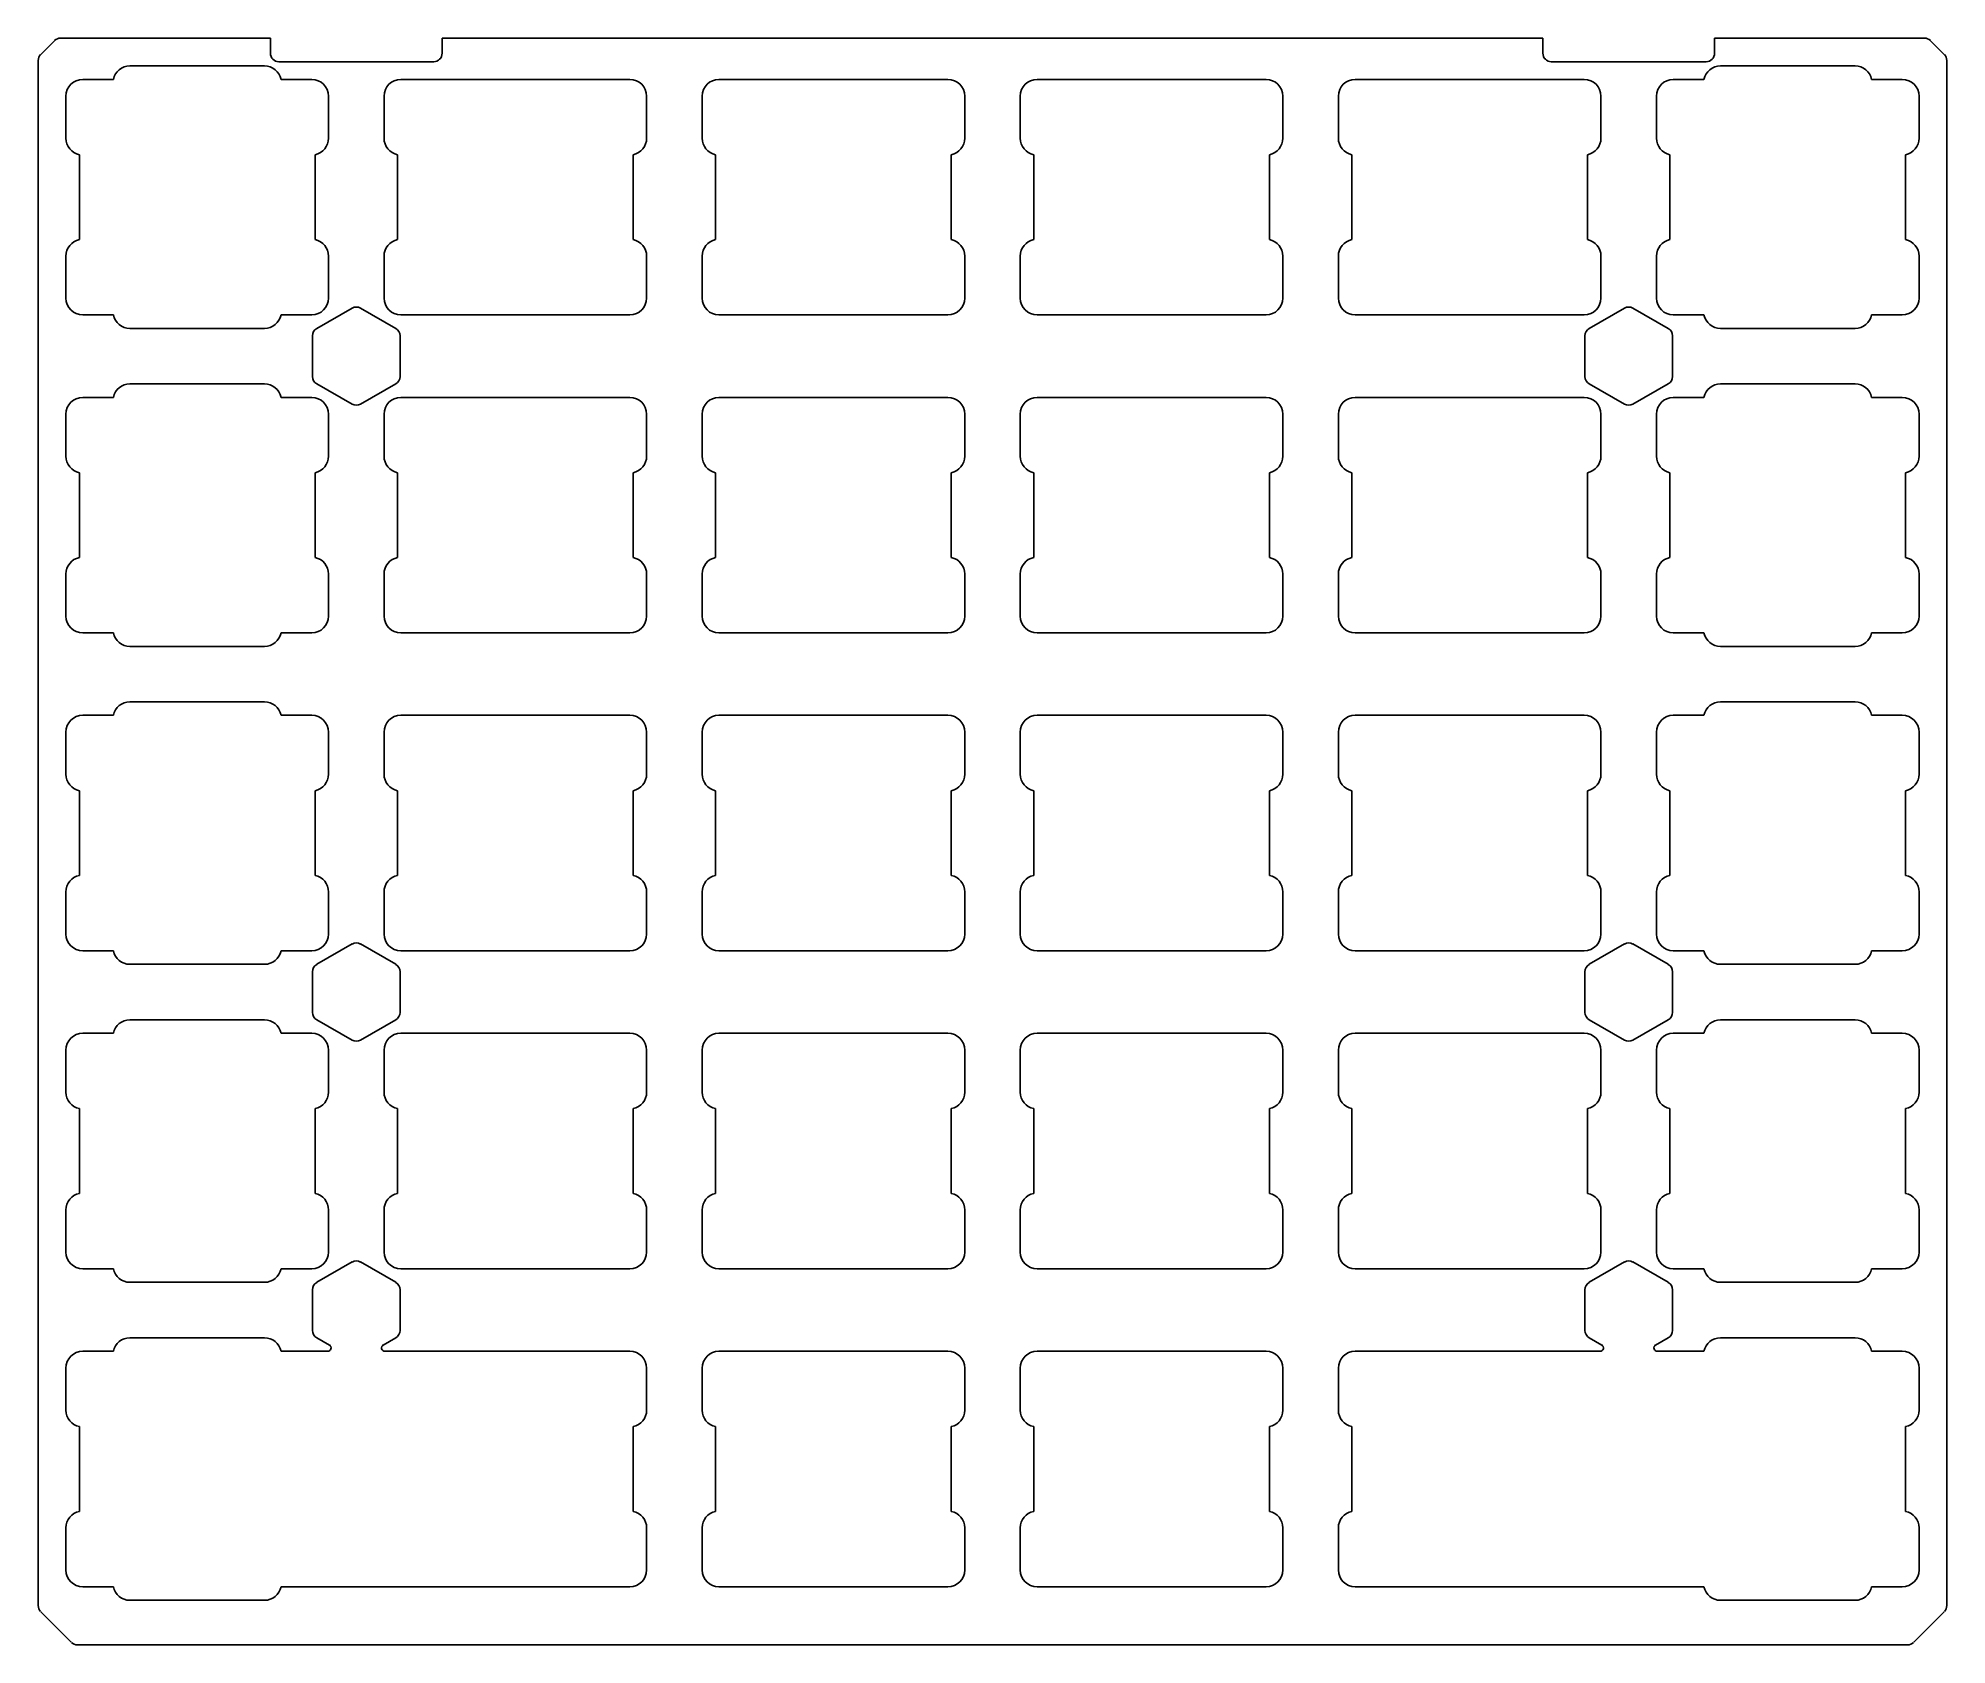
# Model space of a CAD drawing. Header units: millimetres. Extents: x -57 to 57, y -58 to 38.
import ezdxf

# ---------------------------------------------------------------- set-up
doc = ezdxf.new("R2010")
doc.units = ezdxf.units.MM

msp = doc.modelspace()

# ---------------------------------------------------------------- linework, layer by layer
at = {"color": 7, "linetype": 'Continuous', "lineweight": 25}
for p, q in [((-55.73, 37.65), (-56.55, 36.83)), ((-42.9, 37.8), (-55.37, 37.8)), ((-42.9, 36.9), (-42.9, 37.8)), ((32.7, 37.8), (-32.7, 37.8)), ((-32.7, 37.8), (-32.7, 36.9)), ((32.7, 36.9), (32.7, 37.8)), ((55.37, 37.8), (42.9, 37.8)), ((42.9, 37.8), (42.9, 36.9)), ((56.55, 36.83), (55.73, 37.65)), ((-56.7, 36.47), (-56.7, -55.37)), ((-33.2, 36.4), (-42.4, 36.4)), ((42.4, 36.4), (33.2, 36.4)), ((56.7, -55.37), (56.7, 36.47)), ((-52.23, 35.35), (-54.05, 35.35)), ((-51.25, 36.15), (-43.25, 36.15)), ((-40.45, 35.35), (-42.27, 35.35)), ((-21.55, 35.35), (-35.15, 35.35)), ((-2.65, 35.35), (-16.25, 35.35)), ((16.25, 35.35), (2.65, 35.35)), ((35.15, 35.35), (21.55, 35.35)), ((42.27, 35.35), (40.45, 35.35)), ((43.25, 36.15), (51.25, 36.15)), ((54.05, 35.35), (52.23, 35.35)), ((-55.05, 34.35), (-55.05, 31.85)), ((-39.45, 31.85), (-39.45, 34.35)), ((-36.15, 34.35), (-36.15, 31.85)), ((-20.55, 31.85), (-20.55, 34.35)), ((-17.25, 34.35), (-17.25, 31.85)), ((-1.65, 31.85), (-1.65, 34.35)), ((1.65, 34.35), (1.65, 31.85)), ((17.25, 31.85), (17.25, 34.35)), ((20.55, 34.35), (20.55, 31.85)), ((36.15, 31.85), (36.15, 34.35)), ((39.45, 34.35), (39.45, 31.85)), ((55.05, 31.85), (55.05, 34.35)), ((-54.25, 30.87), (-54.25, 25.83)), ((-40.25, 25.83), (-40.25, 30.87)), ((-35.35, 30.87), (-35.35, 25.83)), ((-21.35, 25.83), (-21.35, 30.87)), ((-16.45, 30.87), (-16.45, 25.83)), ((-2.45, 25.83), (-2.45, 30.87)), ((2.45, 30.87), (2.45, 25.83)), ((16.45, 25.83), (16.45, 30.87)), ((21.35, 30.87), (21.35, 25.83)), ((35.35, 25.83), (35.35, 30.87)), ((40.25, 30.87), (40.25, 25.83)), ((54.25, 25.83), (54.25, 30.87)), ((-55.05, 24.85), (-55.05, 22.35)), ((-39.45, 22.35), (-39.45, 24.85)), ((-36.15, 24.85), (-36.15, 22.35)), ((-20.55, 22.35), (-20.55, 24.85)), ((-17.25, 24.85), (-17.25, 22.35)), ((-1.65, 22.35), (-1.65, 24.85)), ((1.65, 24.85), (1.65, 22.35)), ((17.25, 22.35), (17.25, 24.85)), ((20.55, 24.85), (20.55, 22.35)), ((36.15, 22.35), (36.15, 24.85)), ((39.45, 24.85), (39.45, 22.35)), ((55.05, 22.35), (55.05, 24.85)), ((-38.05, 21.76), (-40.15, 20.55)), ((-35.45, 20.55), (-37.55, 21.76)), ((37.55, 21.76), (35.45, 20.55)), ((40.15, 20.55), (38.05, 21.76)), ((-54.05, 21.35), (-52.23, 21.35)), ((-43.25, 20.55), (-51.25, 20.55)), ((-42.27, 21.35), (-40.45, 21.35)), ((-35.15, 21.35), (-21.55, 21.35)), ((-16.25, 21.35), (-2.65, 21.35)), ((2.65, 21.35), (16.25, 21.35)), ((21.55, 21.35), (35.15, 21.35)), ((40.45, 21.35), (42.27, 21.35)), ((51.25, 20.55), (43.25, 20.55)), ((52.23, 21.35), (54.05, 21.35)), ((-40.4, 20.11), (-40.4, 17.69)), ((-35.2, 17.69), (-35.2, 20.11)), ((35.2, 20.11), (35.2, 17.69)), ((40.4, 17.69), (40.4, 20.11)), ((-51.25, 17.25), (-43.25, 17.25)), ((-40.15, 17.25), (-38.05, 16.04)), ((-37.55, 16.04), (-35.45, 17.25)), ((35.45, 17.25), (37.55, 16.04)), ((38.05, 16.04), (40.15, 17.25)), ((43.25, 17.25), (51.25, 17.25)), ((-52.23, 16.45), (-54.05, 16.45)), ((-40.45, 16.45), (-42.27, 16.45)), ((-21.55, 16.45), (-35.15, 16.45)), ((-2.65, 16.45), (-16.25, 16.45)), ((16.25, 16.45), (2.65, 16.45)), ((35.15, 16.45), (21.55, 16.45)), ((42.27, 16.45), (40.45, 16.45)), ((54.05, 16.45), (52.23, 16.45)), ((-55.05, 15.45), (-55.05, 12.95)), ((-39.45, 12.95), (-39.45, 15.45)), ((-36.15, 15.45), (-36.15, 12.95)), ((-20.55, 12.95), (-20.55, 15.45)), ((-17.25, 15.45), (-17.25, 12.95)), ((-1.65, 12.95), (-1.65, 15.45)), ((1.65, 15.45), (1.65, 12.95)), ((17.25, 12.95), (17.25, 15.45)), ((20.55, 15.45), (20.55, 12.95)), ((36.15, 12.95), (36.15, 15.45)), ((39.45, 15.45), (39.45, 12.95)), ((55.05, 12.95), (55.05, 15.45)), ((-54.25, 11.97), (-54.25, 6.93)), ((-40.25, 6.93), (-40.25, 11.97)), ((-35.35, 11.97), (-35.35, 6.93)), ((-21.35, 6.93), (-21.35, 11.97)), ((-16.45, 11.97), (-16.45, 6.93)), ((-2.45, 6.93), (-2.45, 11.97)), ((2.45, 11.97), (2.45, 6.93)), ((16.45, 6.93), (16.45, 11.97)), ((21.35, 11.97), (21.35, 6.93)), ((35.35, 6.93), (35.35, 11.97)), ((40.25, 11.97), (40.25, 6.93)), ((54.25, 6.93), (54.25, 11.97)), ((-55.05, 5.95), (-55.05, 3.45)), ((-39.45, 3.45), (-39.45, 5.95)), ((-36.15, 5.95), (-36.15, 3.45)), ((-20.55, 3.45), (-20.55, 5.95)), ((-17.25, 5.95), (-17.25, 3.45)), ((-1.65, 3.45), (-1.65, 5.95)), ((1.65, 5.95), (1.65, 3.45)), ((17.25, 3.45), (17.25, 5.95)), ((20.55, 5.95), (20.55, 3.45)), ((36.15, 3.45), (36.15, 5.95)), ((39.45, 5.95), (39.45, 3.45)), ((55.05, 3.45), (55.05, 5.95)), ((-54.05, 2.45), (-52.23, 2.45)), ((-42.27, 2.45), (-40.45, 2.45)), ((-35.15, 2.45), (-21.55, 2.45)), ((-16.25, 2.45), (-2.65, 2.45)), ((2.65, 2.45), (16.25, 2.45)), ((21.55, 2.45), (35.15, 2.45)), ((40.45, 2.45), (42.27, 2.45)), ((52.23, 2.45), (54.05, 2.45)), ((-43.25, 1.65), (-51.25, 1.65)), ((51.25, 1.65), (43.25, 1.65)), ((-51.25, -1.65), (-43.25, -1.65)), ((43.25, -1.65), (51.25, -1.65)), ((-52.23, -2.45), (-54.05, -2.45)), ((-40.45, -2.45), (-42.27, -2.45)), ((-21.55, -2.45), (-35.15, -2.45)), ((-2.65, -2.45), (-16.25, -2.45)), ((16.25, -2.45), (2.65, -2.45)), ((35.15, -2.45), (21.55, -2.45)), ((42.27, -2.45), (40.45, -2.45)), ((54.05, -2.45), (52.23, -2.45)), ((-55.05, -3.45), (-55.05, -5.95)), ((-39.45, -5.95), (-39.45, -3.45)), ((-36.15, -3.45), (-36.15, -5.95)), ((-20.55, -5.95), (-20.55, -3.45)), ((-17.25, -3.45), (-17.25, -5.95)), ((-1.65, -5.95), (-1.65, -3.45)), ((1.65, -3.45), (1.65, -5.95)), ((17.25, -5.95), (17.25, -3.45)), ((20.55, -3.45), (20.55, -5.95)), ((36.15, -5.95), (36.15, -3.45)), ((39.45, -3.45), (39.45, -5.95)), ((55.05, -5.95), (55.05, -3.45)), ((-54.25, -6.93), (-54.25, -11.97)), ((-40.25, -11.97), (-40.25, -6.93)), ((-35.35, -6.93), (-35.35, -11.97)), ((-21.35, -11.97), (-21.35, -6.93)), ((-16.45, -6.93), (-16.45, -11.97)), ((-2.45, -11.97), (-2.45, -6.93)), ((2.45, -6.93), (2.45, -11.97)), ((16.45, -11.97), (16.45, -6.93)), ((21.35, -6.93), (21.35, -11.97)), ((35.35, -11.97), (35.35, -6.93)), ((40.25, -6.93), (40.25, -11.97)), ((54.25, -11.97), (54.25, -6.93)), ((-55.05, -12.95), (-55.05, -15.45)), ((-39.45, -15.45), (-39.45, -12.95)), ((-36.15, -12.95), (-36.15, -15.45)), ((-20.55, -15.45), (-20.55, -12.95)), ((-17.25, -12.95), (-17.25, -15.45)), ((-1.65, -15.45), (-1.65, -12.95)), ((1.65, -12.95), (1.65, -15.45)), ((17.25, -15.45), (17.25, -12.95)), ((20.55, -12.95), (20.55, -15.45)), ((36.15, -15.45), (36.15, -12.95)), ((39.45, -12.95), (39.45, -15.45)), ((55.05, -15.45), (55.05, -12.95)), ((-54.05, -16.45), (-52.23, -16.45)), ((-42.27, -16.45), (-40.45, -16.45)), ((-38.05, -16.04), (-40.15, -17.25)), ((-35.45, -17.25), (-37.55, -16.04)), ((-35.15, -16.45), (-21.55, -16.45)), ((-16.25, -16.45), (-2.65, -16.45)), ((2.65, -16.45), (16.25, -16.45)), ((21.55, -16.45), (35.15, -16.45)), ((37.55, -16.04), (35.45, -17.25)), ((40.15, -17.25), (38.05, -16.04)), ((40.45, -16.45), (42.27, -16.45)), ((52.23, -16.45), (54.05, -16.45)), ((-43.25, -17.25), (-51.25, -17.25)), ((-40.4, -17.69), (-40.4, -20.11)), ((-35.2, -20.11), (-35.2, -17.69)), ((35.2, -17.69), (35.2, -20.11)), ((40.4, -20.11), (40.4, -17.69)), ((51.25, -17.25), (43.25, -17.25)), ((-52.23, -21.35), (-54.05, -21.35)), ((-51.25, -20.55), (-43.25, -20.55)), ((-40.45, -21.35), (-42.27, -21.35)), ((-40.15, -20.55), (-38.05, -21.76)), ((-37.55, -21.76), (-35.45, -20.55)), ((-21.55, -21.35), (-35.15, -21.35)), ((-2.65, -21.35), (-16.25, -21.35)), ((16.25, -21.35), (2.65, -21.35)), ((35.15, -21.35), (21.55, -21.35)), ((35.45, -20.55), (37.55, -21.76)), ((38.05, -21.76), (40.15, -20.55)), ((42.27, -21.35), (40.45, -21.35)), ((43.25, -20.55), (51.25, -20.55)), ((54.05, -21.35), (52.23, -21.35)), ((-55.05, -22.35), (-55.05, -24.85)), ((-39.45, -24.85), (-39.45, -22.35)), ((-36.15, -22.35), (-36.15, -24.85)), ((-20.55, -24.85), (-20.55, -22.35)), ((-17.25, -22.35), (-17.25, -24.85)), ((-1.65, -24.85), (-1.65, -22.35)), ((1.65, -22.35), (1.65, -24.85)), ((17.25, -24.85), (17.25, -22.35)), ((20.55, -22.35), (20.55, -24.85)), ((36.15, -24.85), (36.15, -22.35)), ((39.45, -22.35), (39.45, -24.85)), ((55.05, -24.85), (55.05, -22.35)), ((-54.25, -25.83), (-54.25, -30.87)), ((-40.25, -30.87), (-40.25, -25.83)), ((-35.35, -25.83), (-35.35, -30.87)), ((-21.35, -30.87), (-21.35, -25.83)), ((-16.45, -25.83), (-16.45, -30.87)), ((-2.45, -30.87), (-2.45, -25.83)), ((2.45, -25.83), (2.45, -30.87)), ((16.45, -30.87), (16.45, -25.83)), ((21.35, -25.83), (21.35, -30.87)), ((35.35, -30.87), (35.35, -25.83)), ((40.25, -25.83), (40.25, -30.87)), ((54.25, -30.87), (54.25, -25.83)), ((-55.05, -31.85), (-55.05, -34.35)), ((-39.45, -34.35), (-39.45, -31.85)), ((-36.15, -31.85), (-36.15, -34.35)), ((-20.55, -34.35), (-20.55, -31.85)), ((-17.25, -31.85), (-17.25, -34.35)), ((-1.65, -34.35), (-1.65, -31.85)), ((1.65, -31.85), (1.65, -34.35)), ((17.25, -34.35), (17.25, -31.85)), ((20.55, -31.85), (20.55, -34.35)), ((36.15, -34.35), (36.15, -31.85)), ((39.45, -31.85), (39.45, -34.35)), ((55.05, -34.35), (55.05, -31.85)), ((-38.05, -34.94), (-40.15, -36.15)), ((-35.45, -36.15), (-37.55, -34.94)), ((37.55, -34.94), (35.45, -36.15)), ((40.15, -36.15), (38.05, -34.94)), ((-54.05, -35.35), (-52.23, -35.35)), ((-43.25, -36.15), (-51.25, -36.15)), ((-42.27, -35.35), (-40.45, -35.35)), ((-35.15, -35.35), (-21.55, -35.35)), ((-16.25, -35.35), (-2.65, -35.35)), ((2.65, -35.35), (16.25, -35.35)), ((21.55, -35.35), (35.15, -35.35)), ((40.45, -35.35), (42.27, -35.35)), ((51.25, -36.15), (43.25, -36.15)), ((52.23, -35.35), (54.05, -35.35)), ((-40.4, -36.59), (-40.4, -39.01)), ((-35.2, -39.01), (-35.2, -36.59)), ((35.2, -36.59), (35.2, -39.01)), ((40.4, -39.01), (40.4, -36.59)), ((-51.25, -39.45), (-43.25, -39.45)), ((-40.15, -39.45), (-39.4, -39.88)), ((-36.2, -39.88), (-35.45, -39.45)), ((35.45, -39.45), (36.2, -39.88)), ((39.4, -39.88), (40.15, -39.45)), ((43.25, -39.45), (51.25, -39.45)), ((-52.23, -40.25), (-54.05, -40.25)), ((-39.5, -40.25), (-42.27, -40.25)), ((-21.55, -40.25), (-36.1, -40.25)), ((-2.65, -40.25), (-16.25, -40.25)), ((16.25, -40.25), (2.65, -40.25)), ((36.1, -40.25), (21.55, -40.25)), ((42.27, -40.25), (39.5, -40.25)), ((54.05, -40.25), (52.23, -40.25)), ((-55.05, -41.25), (-55.05, -43.75)), ((-20.55, -43.75), (-20.55, -41.25)), ((-17.25, -41.25), (-17.25, -43.75)), ((-1.65, -43.75), (-1.65, -41.25)), ((1.65, -41.25), (1.65, -43.75)), ((17.25, -43.75), (17.25, -41.25)), ((20.55, -41.25), (20.55, -43.75)), ((55.05, -43.75), (55.05, -41.25)), ((-54.25, -44.73), (-54.25, -49.77)), ((-21.35, -49.77), (-21.35, -44.73)), ((-16.45, -44.73), (-16.45, -49.77)), ((-2.45, -49.77), (-2.45, -44.73)), ((2.45, -44.73), (2.45, -49.77)), ((16.45, -49.77), (16.45, -44.73)), ((21.35, -44.73), (21.35, -49.77)), ((54.25, -49.77), (54.25, -44.73)), ((-55.05, -50.75), (-55.05, -53.25)), ((-20.55, -53.25), (-20.55, -50.75)), ((-17.25, -50.75), (-17.25, -53.25)), ((-1.65, -53.25), (-1.65, -50.75)), ((1.65, -50.75), (1.65, -53.25)), ((17.25, -53.25), (17.25, -50.75)), ((20.55, -50.75), (20.55, -53.25)), ((55.05, -53.25), (55.05, -50.75)), ((-54.05, -54.25), (-52.23, -54.25)), ((-42.27, -54.25), (-21.55, -54.25)), ((-16.25, -54.25), (-2.65, -54.25)), ((2.65, -54.25), (16.25, -54.25)), ((21.55, -54.25), (42.27, -54.25)), ((52.23, -54.25), (54.05, -54.25)), ((-43.25, -55.05), (-51.25, -55.05)), ((51.25, -55.05), (43.25, -55.05)), ((-56.55, -55.73), (-54.73, -57.55)), ((54.73, -57.55), (56.55, -55.73)), ((-54.37, -57.7), (54.37, -57.7))]:
    msp.add_line(p, q, dxfattribs=at)
for centre, radius, start, end in [((-55.37, 37.3), 0.5, 90, 135), ((55.37, 37.3), 0.5, 45, 90), ((-56.2, 36.47), 0.5, 135, 180), ((-42.4, 36.9), 0.5, 180, 270), ((-33.2, 36.9), 0.5, 270, 0), ((33.2, 36.9), 0.5, 180, 270), ((42.4, 36.9), 0.5, 270, 0), ((56.2, 36.47), 0.5, 0, 45), ((-54.05, 34.35), 1, 90, 180), ((-51.25, 35.15), 1, 90, 168.463), ((-43.25, 35.15), 1, 11.537, 90), ((-40.45, 34.35), 1, 0, 90), ((-35.15, 34.35), 1, 90, 180), ((-21.55, 34.35), 1, 0, 90), ((-16.25, 34.35), 1, 90, 180), ((-2.65, 34.35), 1, 0, 90), ((2.65, 34.35), 1, 90, 180), ((16.25, 34.35), 1, 0, 90), ((21.55, 34.35), 1, 90, 180), ((35.15, 34.35), 1, 0, 90), ((40.45, 34.35), 1, 90, 180), ((43.25, 35.15), 1, 90, 168.463), ((51.25, 35.15), 1, 11.537, 90), ((54.05, 34.35), 1, 0, 90), ((-54.05, 31.85), 1, 180, 258.463), ((-40.45, 31.85), 1, 281.537, 0), ((-35.15, 31.85), 1, 180, 258.463), ((-21.55, 31.85), 1, 281.537, 0), ((-16.25, 31.85), 1, 180, 258.463), ((-2.65, 31.85), 1, 281.537, 0), ((2.65, 31.85), 1, 180, 258.463), ((16.25, 31.85), 1, 281.537, 0), ((21.55, 31.85), 1, 180, 258.463), ((35.15, 31.85), 1, 281.537, 0), ((40.45, 31.85), 1, 180, 258.463), ((54.05, 31.85), 1, 281.537, 0), ((-54.05, 24.85), 1, 101.537, 180), ((-40.45, 24.85), 1, 0, 78.463), ((-35.15, 24.85), 1, 101.537, 180), ((-21.55, 24.85), 1, 0, 78.463), ((-16.25, 24.85), 1, 101.537, 180), ((-2.65, 24.85), 1, 0, 78.463), ((2.65, 24.85), 1, 101.537, 180), ((16.25, 24.85), 1, 0, 78.463), ((21.55, 24.85), 1, 101.537, 180), ((35.15, 24.85), 1, 0, 78.463), ((40.45, 24.85), 1, 101.537, 180), ((54.05, 24.85), 1, 0, 78.463), ((-54.05, 22.35), 1, 180, 270), ((-40.45, 22.35), 1, 270, 0), ((-37.8, 21.32), 0.5, 60, 120), ((-35.15, 22.35), 1, 180, 270), ((-21.55, 22.35), 1, 270, 0), ((-16.25, 22.35), 1, 180, 270), ((-2.65, 22.35), 1, 270, 0), ((2.65, 22.35), 1, 180, 270), ((16.25, 22.35), 1, 270, 0), ((21.55, 22.35), 1, 180, 270), ((35.15, 22.35), 1, 270, 0), ((37.8, 21.32), 0.5, 60, 120), ((40.45, 22.35), 1, 180, 270), ((54.05, 22.35), 1, 270, 0), ((-51.25, 21.55), 1, 191.537, 270), ((-43.25, 21.55), 1, 270, 348.463), ((-39.9, 20.11), 0.5, 120, 180), ((-35.7, 20.11), 0.5, 0, 60), ((35.7, 20.11), 0.5, 120, 180), ((39.9, 20.11), 0.5, 0, 60), ((43.25, 21.55), 1, 191.537, 270), ((51.25, 21.55), 1, 270, 348.463), ((-51.25, 16.25), 1, 90, 168.463), ((-43.25, 16.25), 1, 11.537, 90), ((-39.9, 17.69), 0.5, 180, 240), ((-35.7, 17.69), 0.5, 300, 0), ((35.7, 17.69), 0.5, 180, 240), ((39.9, 17.69), 0.5, 300, 0), ((43.25, 16.25), 1, 90, 168.463), ((51.25, 16.25), 1, 11.537, 90), ((-54.05, 15.45), 1, 90, 180), ((-40.45, 15.45), 1, 0, 90), ((-37.8, 16.48), 0.5, 240, 300), ((-35.15, 15.45), 1, 90, 180), ((-21.55, 15.45), 1, 0, 90), ((-16.25, 15.45), 1, 90, 180), ((-2.65, 15.45), 1, 0, 90), ((2.65, 15.45), 1, 90, 180), ((16.25, 15.45), 1, 0, 90), ((21.55, 15.45), 1, 90, 180), ((35.15, 15.45), 1, 0, 90), ((37.8, 16.48), 0.5, 240, 300), ((40.45, 15.45), 1, 90, 180), ((54.05, 15.45), 1, 0, 90), ((-54.05, 12.95), 1, 180, 258.463), ((-40.45, 12.95), 1, 281.537, 0), ((-35.15, 12.95), 1, 180, 258.463), ((-21.55, 12.95), 1, 281.537, 0), ((-16.25, 12.95), 1, 180, 258.463), ((-2.65, 12.95), 1, 281.537, 0), ((2.65, 12.95), 1, 180, 258.463), ((16.25, 12.95), 1, 281.537, 0), ((21.55, 12.95), 1, 180, 258.463), ((35.15, 12.95), 1, 281.537, 0), ((40.45, 12.95), 1, 180, 258.463), ((54.05, 12.95), 1, 281.537, 0), ((-54.05, 5.95), 1, 101.537, 180), ((-40.45, 5.95), 1, 0, 78.463), ((-35.15, 5.95), 1, 101.537, 180), ((-21.55, 5.95), 1, 0, 78.463), ((-16.25, 5.95), 1, 101.537, 180), ((-2.65, 5.95), 1, 0, 78.463), ((2.65, 5.95), 1, 101.537, 180), ((16.25, 5.95), 1, 0, 78.463), ((21.55, 5.95), 1, 101.537, 180), ((35.15, 5.95), 1, 0, 78.463), ((40.45, 5.95), 1, 101.537, 180), ((54.05, 5.95), 1, 0, 78.463), ((-54.05, 3.45), 1, 180, 270), ((-40.45, 3.45), 1, 270, 0), ((-35.15, 3.45), 1, 180, 270), ((-21.55, 3.45), 1, 270, 0), ((-16.25, 3.45), 1, 180, 270), ((-2.65, 3.45), 1, 270, 0), ((2.65, 3.45), 1, 180, 270), ((16.25, 3.45), 1, 270, 0), ((21.55, 3.45), 1, 180, 270), ((35.15, 3.45), 1, 270, 0), ((40.45, 3.45), 1, 180, 270), ((54.05, 3.45), 1, 270, 0), ((-51.25, 2.65), 1, 191.537, 270), ((-43.25, 2.65), 1, 270, 348.463), ((43.25, 2.65), 1, 191.537, 270), ((51.25, 2.65), 1, 270, 348.463), ((-51.25, -2.65), 1, 90, 168.463), ((-43.25, -2.65), 1, 11.537, 90), ((43.25, -2.65), 1, 90, 168.463), ((51.25, -2.65), 1, 11.537, 90), ((-54.05, -3.45), 1, 90, 180), ((-40.45, -3.45), 1, 0, 90), ((-35.15, -3.45), 1, 90, 180), ((-21.55, -3.45), 1, 0, 90), ((-16.25, -3.45), 1, 90, 180), ((-2.65, -3.45), 1, 0, 90), ((2.65, -3.45), 1, 90, 180), ((16.25, -3.45), 1, 0, 90), ((21.55, -3.45), 1, 90, 180), ((35.15, -3.45), 1, 0, 90), ((40.45, -3.45), 1, 90, 180), ((54.05, -3.45), 1, 0, 90), ((-54.05, -5.95), 1, 180, 258.463), ((-40.45, -5.95), 1, 281.537, 0), ((-35.15, -5.95), 1, 180, 258.463), ((-21.55, -5.95), 1, 281.537, 0), ((-16.25, -5.95), 1, 180, 258.463), ((-2.65, -5.95), 1, 281.537, 0), ((2.65, -5.95), 1, 180, 258.463), ((16.25, -5.95), 1, 281.537, 0), ((21.55, -5.95), 1, 180, 258.463), ((35.15, -5.95), 1, 281.537, 0), ((40.45, -5.95), 1, 180, 258.463), ((54.05, -5.95), 1, 281.537, 0), ((-54.05, -12.95), 1, 101.537, 180), ((-40.45, -12.95), 1, 0, 78.463), ((-35.15, -12.95), 1, 101.537, 180), ((-21.55, -12.95), 1, 0, 78.463), ((-16.25, -12.95), 1, 101.537, 180), ((-2.65, -12.95), 1, 0, 78.463), ((2.65, -12.95), 1, 101.537, 180), ((16.25, -12.95), 1, 0, 78.463), ((21.55, -12.95), 1, 101.537, 180), ((35.15, -12.95), 1, 0, 78.463), ((40.45, -12.95), 1, 101.537, 180), ((54.05, -12.95), 1, 0, 78.463), ((-54.05, -15.45), 1, 180, 270), ((-40.45, -15.45), 1, 270, 0), ((-35.15, -15.45), 1, 180, 270), ((-21.55, -15.45), 1, 270, 0), ((-16.25, -15.45), 1, 180, 270), ((-2.65, -15.45), 1, 270, 0), ((2.65, -15.45), 1, 180, 270), ((16.25, -15.45), 1, 270, 0), ((21.55, -15.45), 1, 180, 270), ((35.15, -15.45), 1, 270, 0), ((40.45, -15.45), 1, 180, 270), ((54.05, -15.45), 1, 270, 0), ((-51.25, -16.25), 1, 191.537, 270), ((-43.25, -16.25), 1, 270, 348.463), ((-37.8, -16.48), 0.5, 60, 120), ((37.8, -16.48), 0.5, 60, 120), ((43.25, -16.25), 1, 191.537, 270), ((51.25, -16.25), 1, 270, 348.463), ((-39.9, -17.69), 0.5, 120, 180), ((-35.7, -17.69), 0.5, 0, 60), ((35.7, -17.69), 0.5, 120, 180), ((39.9, -17.69), 0.5, 0, 60), ((-39.9, -20.11), 0.5, 180, 240), ((-35.7, -20.11), 0.5, 300, 0), ((35.7, -20.11), 0.5, 180, 240), ((39.9, -20.11), 0.5, 300, 0), ((-54.05, -22.35), 1, 90, 180), ((-51.25, -21.55), 1, 90, 168.463), ((-43.25, -21.55), 1, 11.537, 90), ((-40.45, -22.35), 1, 0, 90), ((-35.15, -22.35), 1, 90, 180), ((-21.55, -22.35), 1, 0, 90), ((-16.25, -22.35), 1, 90, 180), ((-2.65, -22.35), 1, 0, 90), ((2.65, -22.35), 1, 90, 180), ((16.25, -22.35), 1, 0, 90), ((21.55, -22.35), 1, 90, 180), ((35.15, -22.35), 1, 0, 90), ((40.45, -22.35), 1, 90, 180), ((43.25, -21.55), 1, 90, 168.463), ((51.25, -21.55), 1, 11.537, 90), ((54.05, -22.35), 1, 0, 90), ((-37.8, -21.32), 0.5, 240, 300), ((37.8, -21.32), 0.5, 240, 300), ((-54.05, -24.85), 1, 180, 258.463), ((-40.45, -24.85), 1, 281.537, 0), ((-35.15, -24.85), 1, 180, 258.463), ((-21.55, -24.85), 1, 281.537, 0), ((-16.25, -24.85), 1, 180, 258.463), ((-2.65, -24.85), 1, 281.537, 0), ((2.65, -24.85), 1, 180, 258.463), ((16.25, -24.85), 1, 281.537, 0), ((21.55, -24.85), 1, 180, 258.463), ((35.15, -24.85), 1, 281.537, 0), ((40.45, -24.85), 1, 180, 258.463), ((54.05, -24.85), 1, 281.537, 0), ((-54.05, -31.85), 1, 101.537, 180), ((-40.45, -31.85), 1, 0, 78.463), ((-35.15, -31.85), 1, 101.537, 180), ((-21.55, -31.85), 1, 0, 78.463), ((-16.25, -31.85), 1, 101.537, 180), ((-2.65, -31.85), 1, 0, 78.463), ((2.65, -31.85), 1, 101.537, 180), ((16.25, -31.85), 1, 0, 78.463), ((21.55, -31.85), 1, 101.537, 180), ((35.15, -31.85), 1, 0, 78.463), ((40.45, -31.85), 1, 101.537, 180), ((54.05, -31.85), 1, 0, 78.463), ((-54.05, -34.35), 1, 180, 270), ((-40.45, -34.35), 1, 270, 0), ((-37.8, -35.38), 0.5, 60, 120), ((-35.15, -34.35), 1, 180, 270), ((-21.55, -34.35), 1, 270, 0), ((-16.25, -34.35), 1, 180, 270), ((-2.65, -34.35), 1, 270, 0), ((2.65, -34.35), 1, 180, 270), ((16.25, -34.35), 1, 270, 0), ((21.55, -34.35), 1, 180, 270), ((35.15, -34.35), 1, 270, 0), ((37.8, -35.38), 0.5, 60, 120), ((40.45, -34.35), 1, 180, 270), ((54.05, -34.35), 1, 270, 0), ((-51.25, -35.15), 1, 191.537, 270), ((-43.25, -35.15), 1, 270, 348.463), ((-39.9, -36.59), 0.5, 120, 180), ((-35.7, -36.59), 0.5, 0, 60), ((35.7, -36.59), 0.5, 120, 180), ((39.9, -36.59), 0.5, 0, 60), ((43.25, -35.15), 1, 191.537, 270), ((51.25, -35.15), 1, 270, 348.463), ((-51.25, -40.45), 1, 90, 168.463), ((-43.25, -40.45), 1, 11.537, 90), ((-39.9, -39.01), 0.5, 180, 240), ((-35.7, -39.01), 0.5, 300, 0), ((35.7, -39.01), 0.5, 180, 240), ((39.9, -39.01), 0.5, 300, 0), ((43.25, -40.45), 1, 90, 168.463), ((51.25, -40.45), 1, 11.537, 90), ((-54.05, -41.25), 1, 90, 180), ((-39.5, -40.05), 0.2, 270, 60), ((-36.1, -40.05), 0.2, 120, 270), ((-21.55, -41.25), 1, 0, 90), ((-16.25, -41.25), 1, 90, 180), ((-2.65, -41.25), 1, 0, 90), ((2.65, -41.25), 1, 90, 180), ((16.25, -41.25), 1, 0, 90), ((21.55, -41.25), 1, 90, 180), ((36.1, -40.05), 0.2, 270, 60), ((39.5, -40.05), 0.2, 120, 270), ((54.05, -41.25), 1, 0, 90), ((-54.05, -43.75), 1, 180, 258.463), ((-21.55, -43.75), 1, 281.537, 0), ((-16.25, -43.75), 1, 180, 258.463), ((-2.65, -43.75), 1, 281.537, 0), ((2.65, -43.75), 1, 180, 258.463), ((16.25, -43.75), 1, 281.537, 0), ((21.55, -43.75), 1, 180, 258.463), ((54.05, -43.75), 1, 281.537, 0), ((-54.05, -50.75), 1, 101.537, 180), ((-21.55, -50.75), 1, 0, 78.463), ((-16.25, -50.75), 1, 101.537, 180), ((-2.65, -50.75), 1, 0, 78.463), ((2.65, -50.75), 1, 101.537, 180), ((16.25, -50.75), 1, 0, 78.463), ((21.55, -50.75), 1, 101.537, 180), ((54.05, -50.75), 1, 0, 78.463), ((-54.05, -53.25), 1, 180, 270), ((-21.55, -53.25), 1, 270, 0), ((-16.25, -53.25), 1, 180, 270), ((-2.65, -53.25), 1, 270, 0), ((2.65, -53.25), 1, 180, 270), ((16.25, -53.25), 1, 270, 0), ((21.55, -53.25), 1, 180, 270), ((54.05, -53.25), 1, 270, 0), ((-51.25, -54.05), 1, 191.537, 270), ((-43.25, -54.05), 1, 270, 348.463), ((43.25, -54.05), 1, 191.537, 270), ((51.25, -54.05), 1, 270, 348.463), ((-56.2, -55.37), 0.5, 180, 225), ((56.2, -55.37), 0.5, 315, 0), ((-54.37, -57.2), 0.5, 225, 270), ((54.37, -57.2), 0.5, 270, 315)]:
    msp.add_arc(centre, radius, start, end, dxfattribs=at)

doc.saveas('drawing.dxf')
